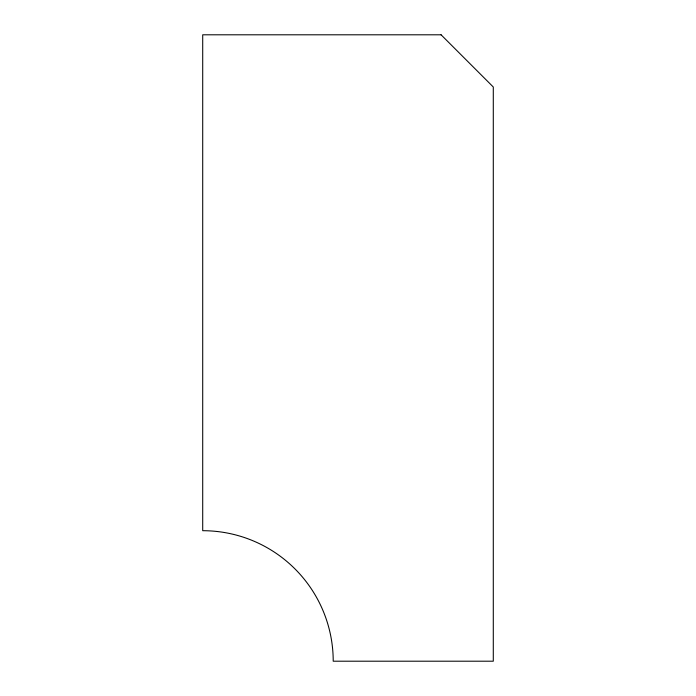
<?xml version="1.0" encoding="UTF-8"?>
<svg xmlns="http://www.w3.org/2000/svg" width="696" height="696" viewBox="0 0 696 696"><rect width="100%" height="100%" fill="white"/><g stroke="black" fill="none" stroke-linecap="round" stroke-linejoin="round"><path stroke-width="1.04" d="M441.09 34.8L202.71 34.8L202.71 530.7A130.5 130.5 0 0 1 333.21 661.2L493.29 661.2L493.29 87L441.09 34.8"/></g></svg>
